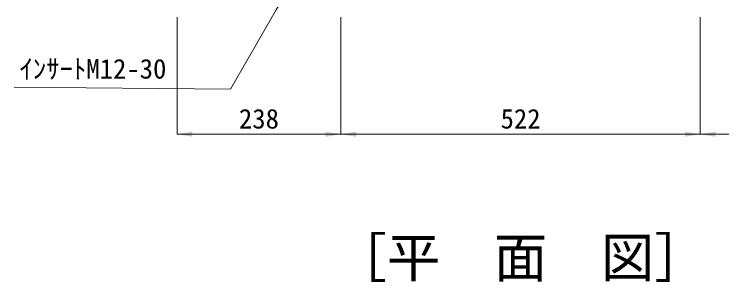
# Model space of a CAD drawing. Units: millimetres at full size. Extents: x 289 to 42849, y -1182 to 27464.
# Drawn here: x 29634 to 30662, y 5667 to 6055 of the extents above; entities that cross this region are included whole.
import ezdxf
from ezdxf.enums import TextEntityAlignment as Align

# ---------------------------------------------------------------- set-up
doc = ezdxf.new("R2010")
doc.units = ezdxf.units.MM
doc.header["$LTSCALE"] = 40
doc.layers.add('0_2', color=7, linetype='Continuous', lineweight=20)
doc.layers.add('寸法線', color=7, linetype='Continuous', lineweight=9)
doc.styles.add('ＭＳ ゴシック', font='')
doc.styles.get('ＭＳ ゴシック').set_extended_font_data('MS Gothic')

# ---------------------------------------------------------------- blocks, each defined once
blk = doc.blocks.new('filled_arrow')
at = {"color": 0, "linetype": 'Continuous', "lineweight": -2}
blk.add_solid([(7.5, 1.25), (0, 0), (7.5, -1.25)], dxfattribs=at)

msp = doc.modelspace()

# ---------------------------------------------------------------- linework, layer by layer
at = {"layer": '寸法線'}
for p, q in [((29870.37, 6050.93), (29870.37, 5881.04)), ((30108.37, 6050.93), (30108.37, 5881.04)), ((30108.37, 6050.93), (30108.37, 5881.04)), ((30630.37, 6050.93), (30630.37, 5881.04)), ((30630.37, 6050.93), (30630.37, 5881.04)), ((29870.37, 5881.04), (30108.37, 5881.04)), ((30108.37, 5881.04), (30630.37, 5881.04)), ((30630.37, 5881.04), (30868.37, 5881.04))]:
    msp.add_line(p, q, dxfattribs=at)
msp.add_lwpolyline([(30025.76, 6080.93), (30014.51, 6061.44), (29948.24, 5946.67), (29633.87, 5949.26)], dxfattribs=at)

# ---------------------------------------------------------------- block references
at = {"layer": '寸法線', "xscale": 3, "yscale": 3}
for p in [(29870.37, 5881.04), (30108.37, 5881.04), (30630.37, 5881.04)]:
    msp.add_blockref('filled_arrow', p, dxfattribs=at)
at = {"layer": '寸法線', "xscale": 3, "yscale": 3, "rotation": 180}
for p in [(30108.37, 5881.04), (30630.37, 5881.04)]:
    msp.add_blockref('filled_arrow', p, dxfattribs=at)

# ---------------------------------------------------------------- texts
at = {"layer": '0_2', "style": 'ＭＳ ゴシック'}
msp.add_text('［平\u3000面\u3000図］', height=56.96, dxfattribs=at).set_placement((30369.37, 5656.3), align=Align.BOTTOM_CENTER)
at = {"layer": '寸法線', "style": 'ＭＳ ゴシック'}
for s, p in [('ｲﾝｻｰﾄM12-30', (29748.25, 5976.07)), ('238', (29989.37, 5903.54)), ('522', (30369.37, 5903.54))]:
    msp.add_text(s, height=28.48, dxfattribs=at).set_placement(p, align=Align.MIDDLE_CENTER)

doc.saveas('drawing.dxf')
